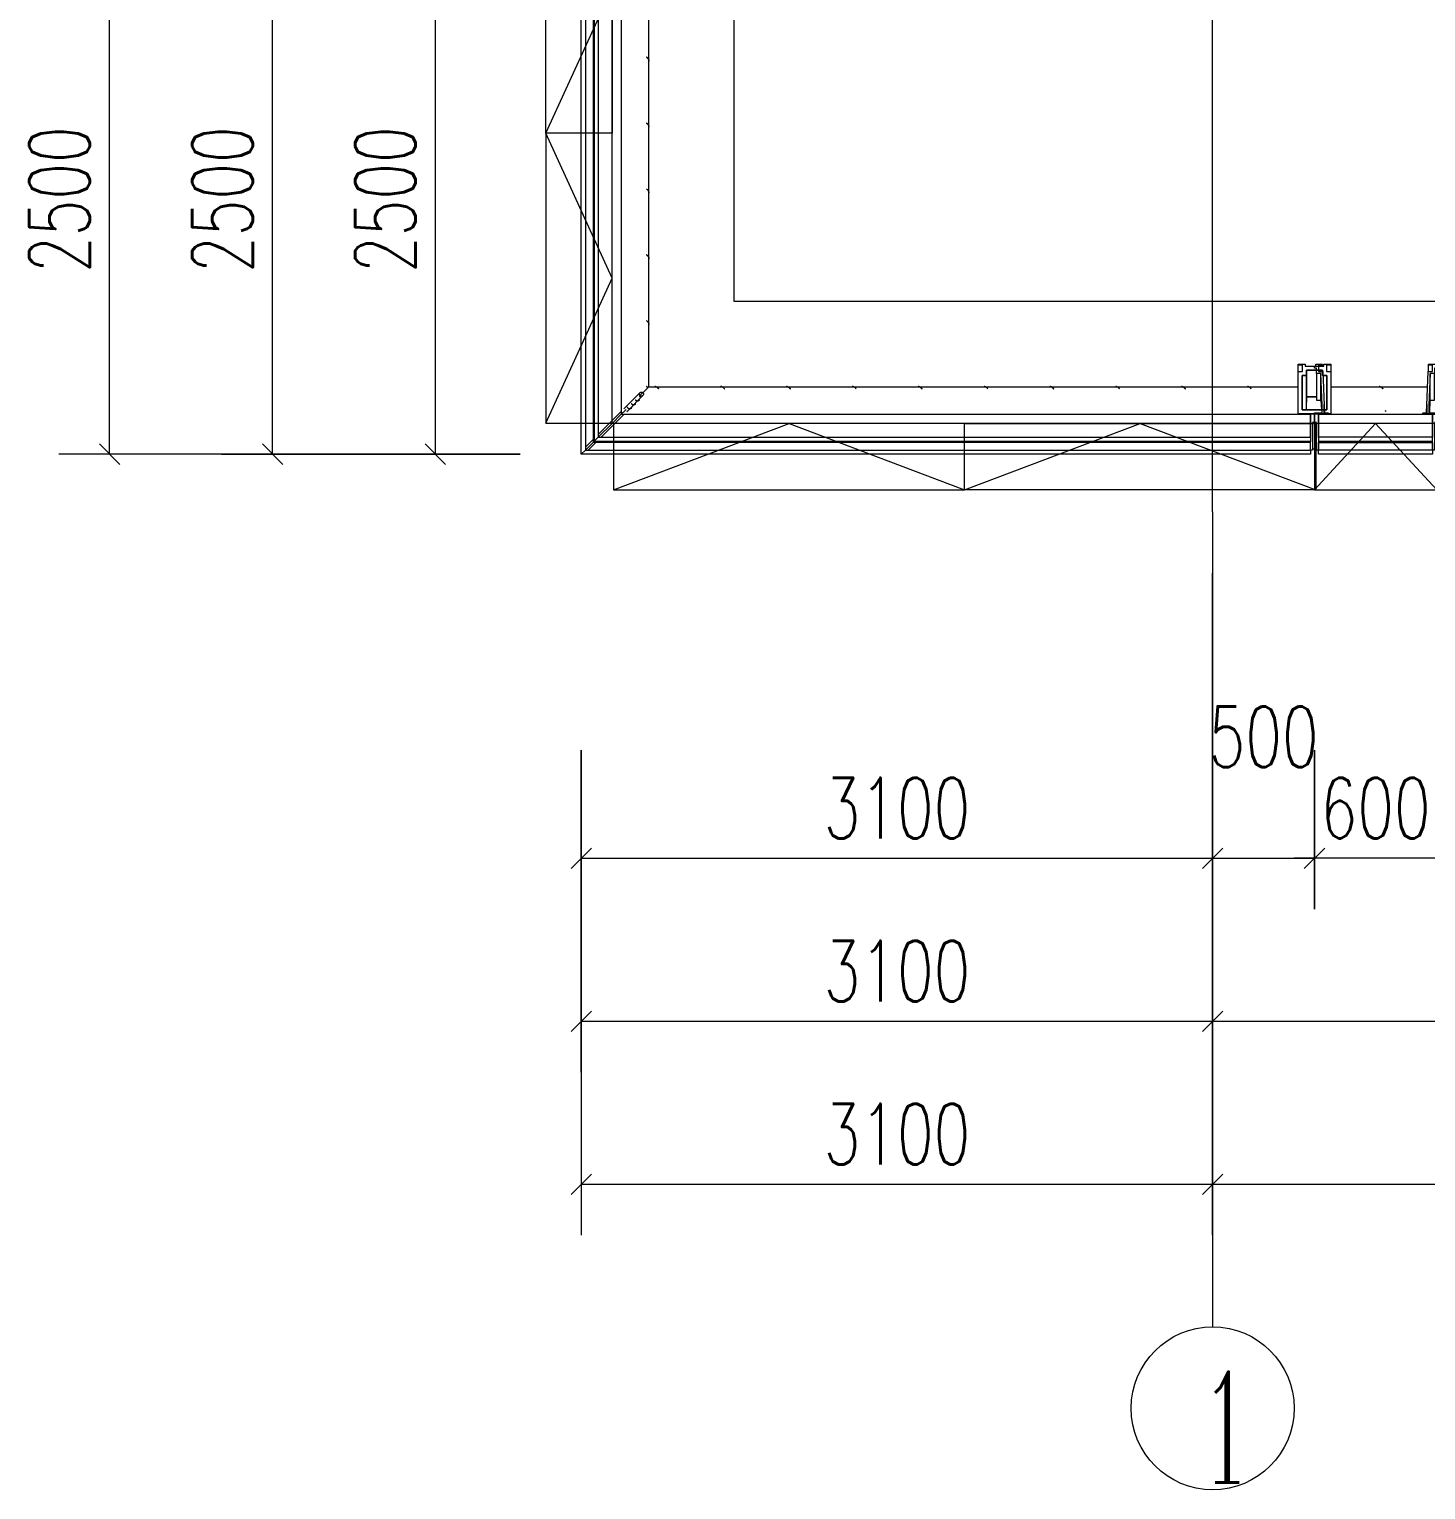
# Model space of a CAD drawing. Header units: millimetres. Extents: x 8533 to 398112, y -117646 to 105276.
# Drawn here: x 81312 to 88170, y 27708 to 34878 of the extents above; entities that cross this region are included whole.
import ezdxf

# ---------------------------------------------------------------- set-up
doc = ezdxf.new("R2010")
doc.units = ezdxf.units.MM
doc.linetypes.add('IMPORT-A-D0TE-BF$0$DOTE', pattern=[0])
for name, color, linetype, lineweight in [('A-D0TE-BF$0$A-Axis', 3, 'Continuous', 13), ('A-D0TE-BF$0$A-Axis-GRID', 1, 'IMPORT-A-D0TE-BF$0$DOTE', 13), ('A-D0TE-BF$0$A-Axis-TEXT', 7, 'Continuous', 13), ('A-DIM-TF$0$A-Dims', 140, 'Continuous', 13), ('A-EDGE-6_27F$0$A-floor-EDGE', 6, 'Continuous', 13), ('A-PMDT-10F$0$A-GLAZ-CURT-CUT', 52, 'Continuous', 13), ('A-PMDT-10F$0$A-GLAZ-CURT-PRO', 13, 'Continuous', 13), ('A-PMDT-10F$0$Q-CASE-GM', 13, 'Continuous', 13), ('塔楼建筑图10F_dwg', 8, 'Continuous', 13)]:
    doc.layers.add(name, color=color, linetype=linetype, lineweight=lineweight)
doc.styles.add('Complex_17', font='complex_.ttf', dxfattribs={"width": 0.555556, "height": 544.77148})
doc.styles.add('Simplex', font='simplex_.ttf', dxfattribs={"width": 0.705882, "height": 297.5})

# ---------------------------------------------------------------- blocks, each defined once
blk = doc.blocks.new('塔楼建筑图10F_dwg__AXISO-1959633-10F_ARC_46_000_')
at = {"layer": 'A-D0TE-BF$0$A-Axis'}
blk.add_circle((0, 0), 0.5, dxfattribs=at)
blk = doc.blocks.new('塔楼建筑图10F_dwg_A-D0TE-BF$0$_ArchTick-1959634-10F_ARC_46_000_')
at = {"layer": 'A-D0TE-BF$0$A-Axis'}
blk.add_line((-0.5, -0.5), (0.5, 0.5), dxfattribs=at)
blk = doc.blocks.new('塔楼建筑图10F_dwg_A-D0TE-BF-1959636-10F_ARC_46_000_')
at = {"layer": 'A-D0TE-BF$0$A-Axis'}
for p, q in [((0, -31033.5), (0, -35033.5)), ((0, -34333.5), (37000, -34333.5))]:
    blk.add_line(p, q, dxfattribs=at)
at = {"layer": 'A-D0TE-BF$0$A-Axis', "flags": 128}
for points in [[(0, -33783.5), (0, -31333.5), (0, -34583.5)], [(0, -33533.5), (8750, -33533.5), (10500, -33533.5), (16450, -33533.5), (20550, -33533.5), (26600, -33533.5), (28250, -33533.5), (37000, -33533.5)]]:
    blk.add_lwpolyline(points, dxfattribs=at)
at = {"layer": 'A-D0TE-BF$0$A-Axis-GRID', "linetype": 'Continuous'}
blk.add_line((0, -31033.5), (0, -20180), dxfattribs=at)
at = {"xscale": 100, "yscale": 100, "zscale": 100, "rotation": 180}
for p in [(0, -33533.5), (0, -34333.5)]:
    blk.add_blockref('塔楼建筑图10F_dwg_A-D0TE-BF$0$_ArchTick-1959634-10F_ARC_46_000_', p, dxfattribs=at)
at = {"xscale": 800, "yscale": 800, "zscale": 800}
blk.add_blockref('塔楼建筑图10F_dwg__AXISO-1959633-10F_ARC_46_000_', (0, -35433.5), dxfattribs=at)
at = {"layer": 'A-D0TE-BF$0$A-Axis-TEXT', "insert": (-64.9, -35253.4), "char_height": 544.771, "width": 257.021, "attachment_point": 1, "line_spacing_factor": 1.141342, "style": 'Complex_17'}
blk.add_mtext('\\fComplex|b0|i0|c134|p2|;\\W.55556;1', dxfattribs=at)
blk = doc.blocks.new('塔楼建筑图10F_dwg_A-EDGE-6_27F-1959637-10F_ARC_46_000_')
at = {"layer": 'A-EDGE-6_27F$0$A-floor-EDGE', "flags": 128}
blk.add_lwpolyline([(26900, -30000), (10100, -30000), (10100, -29230), (9400, -29230), (8100, -29230), (7400, -29230), (7400, -30000), (-2350, -30000), (-2350, -20850), (-1580, -20850), (-1580, -20150), (-1580, -18850), (-1580, -18150), (-2350, -18150), (-2350, -1350)], dxfattribs=at)
blk = doc.blocks.new('塔楼建筑图10F_dwg_A-DIM-TF$0$_ArchTick-1959677-10F_ARC_46_000_')
at = {"layer": 'A-DIM-TF$0$A-Dims'}
blk.add_line((-0.5, -0.5), (0.5, 0.5), dxfattribs=at)
blk = doc.blocks.new('塔楼建筑图10F_dwg_A-DIM-TF-1959678-10F_ARC_46_000_')
at = {"layer": 'A-DIM-TF$0$A-Dims'}
for p, q in [((-5416.1, -30750), (-5416.1, -28250)), ((-4616.1, -30750), (-4616.1, -28250)), ((-3400, -30750), (-5666.1, -30750)), ((-3100, -32203.8), (-3100, -34583.5)), ((-3100, -33533.5), (0, -33533.5)), ((-3100, -34333.5), (0, -34333.5))]:
    blk.add_line(p, q, dxfattribs=at)
at = {"layer": 'A-DIM-TF$0$A-Dims', "flags": 128}
for points in [[(-3816.1, -30750), (-3816.1, -28250), (-3816.1, -27749.6)], [(-4866.1, -30750), (-3400, -30750), (-4066.1, -30750)], [(-3100, -33783.5), (-3100, -32203.8), (-3100, -32983.5)], [(0, -34583.5), (0, -32203.8), (0, -33783.5)], [(-3100, -32733.5), (0, -32733.5), (500, -32733.5)], [(1100, -32733.5), (500, -32733.5), (400, -32733.5)]]:
    blk.add_lwpolyline(points, dxfattribs=at)
for points in [[(0, -32983.5), (0, -32203.8)], [(500, -32983.5), (500, -32203.8)]]:
    blk.add_lwpolyline(points, close=True, dxfattribs=at)
at = {"xscale": 100, "yscale": 100, "zscale": 100}
for p, rotation in [((-5416.1, -30750), 270), ((-4616.1, -30750), 270), ((-3816.1, -30750), 270), ((-3100, -32733.5), 180), ((0, -32733.5), 180), ((-3100, -33533.5), 180), ((-3100, -34333.5), 180)]:
    blk.add_blockref('塔楼建筑图10F_dwg_A-DIM-TF$0$_ArchTick-1959677-10F_ARC_46_000_', p, dxfattribs=dict(at, rotation=rotation))
for p in [(0, -32733.5), (500, -32733.5), (500, -32733.5), (0, -33533.5), (0, -34333.5)]:
    blk.add_blockref('塔楼建筑图10F_dwg_A-DIM-TF$0$_ArchTick-1959677-10F_ARC_46_000_', p, dxfattribs=at)
at = {"layer": 'A-DIM-TF$0$A-Dims', "color": 7, "char_height": 297.5, "width": 917.896, "attachment_point": 2, "rotation": 90, "line_spacing_factor": 1.125731, "style": 'Simplex'}
for insert in [(-5811, -29500), (-5011, -29500), (-4211, -29500)]:
    blk.add_mtext('2500', dxfattribs=dict(at, insert=insert))
at = {"layer": 'A-DIM-TF$0$A-Dims', "color": 7, "char_height": 297.5, "attachment_point": 2, "line_spacing_factor": 1.125731, "style": 'Simplex'}
for s, insert, width in [('500', (250, -31988.6), 688.422), ('3100', (-1550, -32338.6), 871.284), ('600', (800, -32338.6), 688.422), ('3100', (-1550, -33138.6), 871.284), ('3100', (-1550, -33938.6), 871.284)]:
    blk.add_mtext(s, dxfattribs=dict(at, insert=insert, width=width))
blk = doc.blocks.new('塔楼建筑图10F_dwg_A-PMDT-10F$0$FP_100-Floor Plan_F10 CAD Export-1959737-10F_ARC_46_000_')
at = {"layer": 'A-PMDT-10F$0$Q-CASE-GM'}
blk.add_line((1415, 320.1), (-1174.9, 320.1), dxfattribs=at)
at = {"layer": 'A-PMDT-10F$0$Q-CASE-GM', "flags": 128}
for points in [[(-1179.8, 317.6), (-1179.4, 317.3), (-1179, 316.9), (-1178.7, 316.6), (-1178.3, 316.2), (-1177.9, 315.8), (-1177.5, 315.5), (-1177.2, 315.1), (-1176.8, 314.7), (-1176.4, 314.3), (-1176.1, 313.9), (-1175.7, 313.5), (-1175.3, 313.1), (-1175, 312.7), (-1174.6, 312.3), (-1174.2, 311.9), (-1173.9, 311.4), (-1173.5, 311), (-1173.1, 310.6)], [(-868.7, 323.6), (-868.3, 323.6), (-867.9, 323.5), (-867.6, 323.5), (-867.2, 323.5), (-866.8, 323.4), (-866.4, 323.3), (-866.1, 323.3), (-865.7, 323.2), (-865.3, 323.1), (-865, 323), (-864.6, 322.8), (-864.2, 322.7), (-863.9, 322.6), (-863.5, 322.4), (-863.1, 322.2), (-862.8, 322.1), (-862.4, 321.9), (-862, 321.7), (-861.6, 321.5), (-861.3, 321.3), (-860.9, 321), (-860.5, 320.8), (-860.2, 320.6), (-859.8, 320.3), (-859.4, 320), (-859.1, 319.8), (-858.7, 319.5), (-858.3, 319.2), (-858, 318.9), (-857.6, 318.6), (-857.2, 318.3), (-856.8, 317.9), (-856.5, 317.6), (-856.1, 317.3), (-855.7, 316.9), (-855.4, 316.6), (-855, 316.2), (-854.6, 315.8), (-854.3, 315.5), (-853.9, 315.1), (-853.5, 314.7), (-853.2, 314.3), (-852.8, 313.9), (-852.4, 313.5), (-852, 313.1), (-851.7, 312.7), (-851.3, 312.3), (-850.9, 311.9), (-850.6, 311.4), (-850.2, 311), (-849.8, 310.6)], [(-545.4, 323.6), (-545, 323.6), (-544.6, 323.5), (-544.3, 323.5), (-543.9, 323.5), (-543.5, 323.4), (-543.2, 323.3), (-542.8, 323.3), (-542.4, 323.2), (-542, 323.1), (-541.7, 323), (-541.3, 322.8), (-540.9, 322.7), (-540.6, 322.6), (-540.2, 322.4), (-539.8, 322.2), (-539.5, 322.1), (-539.1, 321.9), (-538.7, 321.7), (-538.4, 321.5), (-538, 321.3), (-537.6, 321), (-537.2, 320.8), (-536.9, 320.6), (-536.5, 320.3), (-536.1, 320), (-535.8, 319.8), (-535.4, 319.5), (-535, 319.2), (-534.7, 318.9), (-534.3, 318.6), (-533.9, 318.3), (-533.6, 317.9), (-533.2, 317.6), (-532.8, 317.3), (-532.4, 316.9), (-532.1, 316.6), (-531.7, 316.2), (-531.3, 315.8), (-531, 315.5), (-530.6, 315.1), (-530.2, 314.7), (-529.9, 314.3), (-529.5, 313.9), (-529.1, 313.5), (-528.8, 313.1), (-528.4, 312.7), (-528, 312.3), (-527.6, 311.9), (-527.3, 311.4), (-526.9, 311), (-526.5, 310.6)], [(-222.1, 323.6), (-221.7, 323.6), (-221.3, 323.5), (-221, 323.5), (-220.6, 323.5), (-220.2, 323.4), (-219.9, 323.3), (-219.5, 323.3), (-219.1, 323.2), (-218.8, 323.1), (-218.4, 323), (-218, 322.8), (-217.7, 322.7), (-217.3, 322.6), (-216.9, 322.4), (-216.5, 322.2), (-216.2, 322.1), (-215.8, 321.9), (-215.4, 321.7), (-215.1, 321.5), (-214.7, 321.3), (-214.3, 321), (-214, 320.8), (-213.6, 320.6), (-213.2, 320.3), (-212.9, 320), (-212.5, 319.8), (-212.1, 319.5), (-211.7, 319.2), (-211.4, 318.9), (-211, 318.6), (-210.6, 318.3), (-210.3, 317.9), (-209.9, 317.6), (-209.5, 317.3), (-209.2, 316.9), (-208.8, 316.6), (-208.4, 316.2), (-208.1, 315.8), (-207.7, 315.5), (-207.3, 315.1), (-206.9, 314.7), (-206.6, 314.3), (-206.2, 313.9), (-205.8, 313.5), (-205.5, 313.1), (-205.1, 312.7), (-204.7, 312.3), (-204.4, 311.9), (-204, 311.4), (-203.6, 311), (-203.3, 310.6)], [(101.2, 323.6), (101.6, 323.6), (101.9, 323.5), (102.3, 323.5), (102.7, 323.5), (103.1, 323.4), (103.4, 323.3), (103.8, 323.3), (104.2, 323.2), (104.5, 323.1), (104.9, 323), (105.3, 322.8), (105.6, 322.7), (106, 322.6), (106.4, 322.4), (106.7, 322.2), (107.1, 322.1), (107.5, 321.9), (107.9, 321.7), (108.2, 321.5), (108.6, 321.3), (109, 321), (109.3, 320.8), (109.7, 320.6), (110.1, 320.3), (110.4, 320), (110.8, 319.8), (111.2, 319.5), (111.5, 319.2), (111.9, 318.9), (112.3, 318.6), (112.7, 318.3), (113, 317.9), (113.4, 317.6), (113.8, 317.3), (114.1, 316.9), (114.5, 316.6), (114.9, 316.2), (115.2, 315.8), (115.6, 315.5), (116, 315.1), (116.3, 314.7), (116.7, 314.3), (117.1, 313.9), (117.5, 313.5), (117.8, 313.1), (118.2, 312.7), (118.6, 312.3), (118.9, 311.9), (119.3, 311.4), (119.7, 311), (120, 310.6)], [(424.5, 323.6), (424.9, 323.6), (425.2, 323.5), (425.6, 323.5), (426, 323.5), (426.3, 323.4), (426.7, 323.3), (427.1, 323.3), (427.4, 323.2), (427.8, 323.1), (428.2, 323), (428.6, 322.8), (428.9, 322.7), (429.3, 322.6), (429.7, 322.4), (430, 322.2), (430.4, 322.1), (430.8, 321.9), (431.1, 321.7), (431.5, 321.5), (431.9, 321.3), (432.2, 321), (432.6, 320.8), (433, 320.6), (433.4, 320.3), (433.7, 320), (434.1, 319.8), (434.5, 319.5), (434.8, 319.2), (435.2, 318.9), (435.6, 318.6), (435.9, 318.3), (436.3, 317.9), (436.7, 317.6), (437, 317.3), (437.4, 316.9), (437.8, 316.6), (438.2, 316.2), (438.5, 315.8), (438.9, 315.5), (439.3, 315.1), (439.6, 314.7), (440, 314.3), (440.4, 313.9), (440.7, 313.5), (441.1, 313.1), (441.5, 312.7), (441.8, 312.3), (442.2, 311.9), (442.6, 311.4), (443, 311), (443.3, 310.6)], [(747.8, 323.6), (748.2, 323.6), (748.5, 323.5), (748.9, 323.5), (749.3, 323.5), (749.6, 323.4), (750, 323.3), (750.4, 323.3), (750.7, 323.2), (751.1, 323.1), (751.5, 323), (751.8, 322.8), (752.2, 322.7), (752.6, 322.6), (753, 322.4), (753.3, 322.2), (753.7, 322.1), (754.1, 321.9), (754.4, 321.7), (754.8, 321.5), (755.2, 321.3), (755.5, 321), (755.9, 320.8), (756.3, 320.6), (756.6, 320.3), (757, 320), (757.4, 319.8), (757.8, 319.5), (758.1, 319.2), (758.5, 318.9), (758.9, 318.6), (759.2, 318.3), (759.6, 317.9), (760, 317.6), (760.3, 317.3), (760.7, 316.9), (761.1, 316.6), (761.4, 316.2), (761.8, 315.8), (762.2, 315.5), (762.6, 315.1), (762.9, 314.7), (763.3, 314.3), (763.7, 313.9), (764, 313.5), (764.4, 313.1), (764.8, 312.7), (765.1, 312.3), (765.5, 311.9), (765.9, 311.4), (766.2, 311), (766.6, 310.6)], [(1071.1, 323.6), (1071.4, 323.6), (1071.8, 323.5), (1072.2, 323.5), (1072.6, 323.5), (1072.9, 323.4), (1073.3, 323.3), (1073.7, 323.3), (1074, 323.2), (1074.4, 323.1), (1074.8, 323), (1075.1, 322.8), (1075.5, 322.7), (1075.9, 322.6), (1076.2, 322.4), (1076.6, 322.2), (1077, 322.1), (1077.4, 321.9), (1077.7, 321.7), (1078.1, 321.5), (1078.5, 321.3), (1078.8, 321), (1079.2, 320.8), (1079.6, 320.6), (1079.9, 320.3), (1080.3, 320), (1080.7, 319.8), (1081, 319.5), (1081.4, 319.2), (1081.8, 318.9), (1082.2, 318.6), (1082.5, 318.3), (1082.9, 317.9), (1083.3, 317.6), (1083.6, 317.3), (1084, 316.9), (1084.4, 316.6), (1084.7, 316.2), (1085.1, 315.8), (1085.5, 315.5), (1085.8, 315.1), (1086.2, 314.7), (1086.6, 314.3), (1087, 313.9), (1087.3, 313.5), (1087.7, 313.1), (1088.1, 312.7), (1088.4, 312.3), (1088.8, 311.9), (1089.2, 311.4), (1089.5, 311), (1089.9, 310.6)], [(1394.4, 323.6), (1394.7, 323.6), (1395.1, 323.5), (1395.5, 323.5), (1395.8, 323.5), (1396.2, 323.4), (1396.6, 323.3), (1396.9, 323.3), (1397.3, 323.2), (1397.7, 323.1), (1398.1, 323), (1398.4, 322.8), (1398.8, 322.7), (1399.2, 322.6), (1399.5, 322.4), (1399.9, 322.2), (1400.3, 322.1), (1400.6, 321.9), (1401, 321.7), (1401.4, 321.5), (1401.7, 321.3), (1402.1, 321), (1402.5, 320.8), (1402.9, 320.6), (1403.2, 320.3), (1403.6, 320), (1404, 319.8), (1404.3, 319.5), (1404.7, 319.2), (1405.1, 318.9), (1405.4, 318.6), (1405.8, 318.3), (1406.2, 317.9), (1406.5, 317.6), (1406.9, 317.3), (1407.3, 316.9), (1407.7, 316.6), (1408, 316.2), (1408.4, 315.8), (1408.8, 315.5), (1409.1, 315.1), (1409.5, 314.7), (1409.9, 314.3), (1410.2, 313.9), (1410.6, 313.5), (1411, 313.1), (1411.3, 312.7), (1411.7, 312.3), (1412.1, 311.9), (1412.5, 311.4), (1412.8, 311), (1413.2, 310.6)]]:
    blk.add_lwpolyline(points, dxfattribs=at)
blk = doc.blocks.new('塔楼建筑图10F_dwg_A-PMDT-10F$0$CWP_玻璃幕墙角部 - Tower Corner H_3000_转角立柱-15853855-Floor Plan_F10 CAD Export-1959797-10F_ARC_46_000_')
at = {"layer": 'A-PMDT-10F$0$A-GLAZ-CURT-CUT', "flags": 128}
for points in [[(1541, 422.5), (1449, 422.5), (1449, 432.5), (1415, 432.5), (1415, 187.8), (1575, 187.8), (1575, 432.5), (1541, 432.5)], [(1415, 187.8), (1575, 187.8), (1575, 396), (1553.5, 396), (1553.5, 426.2), (1575, 426.2), (1575, 432.5), (1541, 432.5), (1541, 422.5), (1449, 422.5), (1449, 432.5), (1415, 432.5), (1415, 426.2), (1436.5, 426.2), (1436.5, 396), (1415, 396)], [(1555, 376), (1555, 207.8), (1435, 207.8), (1435, 376), (1456.5, 376), (1456.5, 402.5), (1533.5, 402.5), (1533.5, 376), (1555, 376), (1555, 207.8), (1435, 207.8), (1435, 376), (1456.5, 376), (1456.5, 402.5), (1533.5, 402.5), (1533.5, 376)], [(1475, 140.7), (1475, 185.8), (-1309.2, 185.8), (-1354.3, 140.7)], [(-1309.2, 185.8), (-1354.3, 140.7), (-1340.2, 140.7), (-1295.1, 185.8)], [(1485, 145.7), (1495, 145.7), (1495, 185.8), (1575, 185.8), (1575, 187.8), (1415, 187.8), (1415, 185.8), (1475, 185.8), (1475, 140.7), (1485, 140.7)]]:
    blk.add_lwpolyline(points, close=True, dxfattribs=at)
at = {"layer": 'A-PMDT-10F$0$A-GLAZ-CURT-PRO'}
for p, q in [((-1421.8, 73.2), (-1354.3, 140.7)), ((-1340.2, 140.7), (-1407.7, 73.1)), ((1475, 71.4), (1475, 140.7))]:
    blk.add_line(p, q, dxfattribs=at)
at = {"layer": 'A-PMDT-10F$0$A-GLAZ-CURT-PRO', "flags": 128}
for points in [[(1456.5, 376), (1456.5, 245.3)], [(1456.5, 271.8), (1505, 271.8)]]:
    blk.add_lwpolyline(points, close=True, dxfattribs=at)
for points in [[(1495, 145.7), (1495, 15), (1485, 15)], [(1485, 140.7), (1485, 10), (1475, 10), (1475, 47.9)], [(-1433, 47.9), (-1470.9, 10), (-1485, 10), (-1447.1, 47.9)]]:
    blk.add_lwpolyline(points, dxfattribs=at)
at = {"layer": 'A-PMDT-10F$0$Q-CASE-GM'}
for p, q in [((1455, 305.9), (1455, 207.8)), ((-1354.3, 140.7), (-1423.6, 71.4)), ((1475, 140.7), (1475, 71.4)), ((-1447.1, 47.9), (-1485, 10))]:
    blk.add_line(p, q, dxfattribs=at)
at = {"layer": 'A-PMDT-10F$0$Q-CASE-GM', "flags": 128}
for points in [[(-1174.9, 320.1), (-1175.1, 319.9), (-1176, 319), (-1177.6, 317.4), (-1179.8, 315.2), (-1182.4, 312.6), (-1185.5, 309.5), (-1216.9, 278.1)], [(-1285.3, 209.7), (-1291.6, 203.4), (-1307.2, 187.8)], [(1475, 53.2), (-1441.8, 53.2), (-1444.2, 50.8), (1475, 50.8), (1475, 53.2), (1475, 73.2), (-1421.8, 73.2), (-1441.8, 53.2)], [(1475, 47.9), (-1447.1, 47.9), (-1444.8, 50.2), (1475, 50.2), (1475, 47.9), (1475, 10), (-1485, 10), (-1505, -10), (1475, -10), (1475, 10)]]:
    blk.add_lwpolyline(points, dxfattribs=at)
blk.add_blockref('塔楼建筑图10F_dwg_A-PMDT-10F$0$FP_100-Floor Plan_F10 CAD Export-1959737-10F_ARC_46_000_', (0, 0))
blk = doc.blocks.new('塔楼建筑图10F_dwg_A-PMDT-10F$0$FP_171-Floor Plan_F10 CAD Export-1959774-10F_ARC_46_000_')
at = {"layer": 'A-PMDT-10F$0$Q-CASE-GM'}
blk.add_line((-1474.9, -320.1), (1715, -320.1), dxfattribs=at)
at = {"layer": 'A-PMDT-10F$0$Q-CASE-GM', "flags": 128}
for points in [[(-1444.2, -323.6), (-1443.8, -323.6), (-1443.4, -323.5), (-1443, -323.5), (-1442.7, -323.5), (-1442.3, -323.4), (-1441.9, -323.3), (-1441.6, -323.3), (-1441.2, -323.2), (-1440.8, -323.1), (-1440.5, -323), (-1440.1, -322.8), (-1439.7, -322.7), (-1439.4, -322.6), (-1439, -322.4), (-1438.6, -322.2), (-1438.2, -322.1), (-1437.9, -321.9), (-1437.5, -321.7), (-1437.1, -321.5), (-1436.8, -321.3), (-1436.4, -321), (-1436, -320.8), (-1435.7, -320.6), (-1435.3, -320.3), (-1434.9, -320), (-1434.6, -319.8), (-1434.2, -319.5), (-1433.8, -319.2), (-1433.4, -318.9), (-1433.1, -318.6), (-1432.7, -318.3), (-1432.3, -317.9), (-1432, -317.6), (-1431.6, -317.3), (-1431.2, -316.9), (-1430.9, -316.6), (-1430.5, -316.2), (-1430.1, -315.8), (-1429.8, -315.5), (-1429.4, -315.1), (-1429, -314.7), (-1428.6, -314.3), (-1428.3, -313.9), (-1427.9, -313.5), (-1427.5, -313.1), (-1427.2, -312.7), (-1426.8, -312.3), (-1426.4, -311.9), (-1426.1, -311.4), (-1425.7, -311), (-1425.3, -310.6)], [(-1120.9, -323.6), (-1120.5, -323.6), (-1120.1, -323.5), (-1119.8, -323.5), (-1119.4, -323.5), (-1119, -323.4), (-1118.6, -323.3), (-1118.3, -323.3), (-1117.9, -323.2), (-1117.5, -323.1), (-1117.2, -323), (-1116.8, -322.8), (-1116.4, -322.7), (-1116.1, -322.6), (-1115.7, -322.4), (-1115.3, -322.2), (-1115, -322.1), (-1114.6, -321.9), (-1114.2, -321.7), (-1113.8, -321.5), (-1113.5, -321.3), (-1113.1, -321), (-1112.7, -320.8), (-1112.4, -320.6), (-1112, -320.3), (-1111.6, -320), (-1111.3, -319.8), (-1110.9, -319.5), (-1110.5, -319.2), (-1110.2, -318.9), (-1109.8, -318.6), (-1109.4, -318.3), (-1109, -317.9), (-1108.7, -317.6), (-1108.3, -317.3), (-1107.9, -316.9), (-1107.6, -316.6), (-1107.2, -316.2), (-1106.8, -315.8), (-1106.5, -315.5), (-1106.1, -315.1), (-1105.7, -314.7), (-1105.4, -314.3), (-1105, -313.9), (-1104.6, -313.5), (-1104.2, -313.1), (-1103.9, -312.7), (-1103.5, -312.3), (-1103.1, -311.9), (-1102.8, -311.4), (-1102.4, -311), (-1102, -310.6)], [(-797.6, -323.6), (-797.2, -323.6), (-796.8, -323.5), (-796.5, -323.5), (-796.1, -323.5), (-795.7, -323.4), (-795.4, -323.3), (-795, -323.3), (-794.6, -323.2), (-794.3, -323.1), (-793.9, -323), (-793.5, -322.8), (-793.1, -322.7), (-792.8, -322.6), (-792.4, -322.4), (-792, -322.2), (-791.7, -322.1), (-791.3, -321.9), (-790.9, -321.7), (-790.6, -321.5), (-790.2, -321.3), (-789.8, -321), (-789.5, -320.8), (-789.1, -320.6), (-788.7, -320.3), (-788.3, -320), (-788, -319.8), (-787.6, -319.5), (-787.2, -319.2), (-786.9, -318.9), (-786.5, -318.6), (-786.1, -318.3), (-785.8, -317.9), (-785.4, -317.6), (-785, -317.3), (-784.7, -316.9), (-784.3, -316.6), (-783.9, -316.2), (-783.5, -315.8), (-783.2, -315.5), (-782.8, -315.1), (-782.4, -314.7), (-782.1, -314.3), (-781.7, -313.9), (-781.3, -313.5), (-781, -313.1), (-780.6, -312.7), (-780.2, -312.3), (-779.9, -311.9), (-779.5, -311.4), (-779.1, -311), (-778.7, -310.6)], [(-474.3, -323.6), (-473.9, -323.6), (-473.5, -323.5), (-473.2, -323.5), (-472.8, -323.5), (-472.4, -323.4), (-472.1, -323.3), (-471.7, -323.3), (-471.3, -323.2), (-471, -323.1), (-470.6, -323), (-470.2, -322.8), (-469.9, -322.7), (-469.5, -322.6), (-469.1, -322.4), (-468.7, -322.2), (-468.4, -322.1), (-468, -321.9), (-467.6, -321.7), (-467.3, -321.5), (-466.9, -321.3), (-466.5, -321), (-466.2, -320.8), (-465.8, -320.6), (-465.4, -320.3), (-465.1, -320), (-464.7, -319.8), (-464.3, -319.5), (-463.9, -319.2), (-463.6, -318.9), (-463.2, -318.6), (-462.8, -318.3), (-462.5, -317.9), (-462.1, -317.6), (-461.7, -317.3), (-461.4, -316.9), (-461, -316.6), (-460.6, -316.2), (-460.3, -315.8), (-459.9, -315.5), (-459.5, -315.1), (-459.1, -314.7), (-458.8, -314.3), (-458.4, -313.9), (-458, -313.5), (-457.7, -313.1), (-457.3, -312.7), (-456.9, -312.3), (-456.6, -311.9), (-456.2, -311.4), (-455.8, -311), (-455.5, -310.6)], [(-151, -323.6), (-150.6, -323.6), (-150.3, -323.5), (-149.9, -323.5), (-149.5, -323.5), (-149.2, -323.4), (-148.8, -323.3), (-148.4, -323.3), (-148, -323.2), (-147.7, -323.1), (-147.3, -323), (-146.9, -322.8), (-146.6, -322.7), (-146.2, -322.6), (-145.8, -322.4), (-145.5, -322.2), (-145.1, -322.1), (-144.7, -321.9), (-144.4, -321.7), (-144, -321.5), (-143.6, -321.3), (-143.2, -321), (-142.9, -320.8), (-142.5, -320.6), (-142.1, -320.3), (-141.8, -320), (-141.4, -319.8), (-141, -319.5), (-140.7, -319.2), (-140.3, -318.9), (-139.9, -318.6), (-139.6, -318.3), (-139.2, -317.9), (-138.8, -317.6), (-138.4, -317.3), (-138.1, -316.9), (-137.7, -316.6), (-137.3, -316.2), (-137, -315.8), (-136.6, -315.5), (-136.2, -315.1), (-135.9, -314.7), (-135.5, -314.3), (-135.1, -313.9), (-134.8, -313.5), (-134.4, -313.1), (-134, -312.7), (-133.6, -312.3), (-133.3, -311.9), (-132.9, -311.4), (-132.5, -311), (-132.2, -310.6)], [(172.3, -323.6), (172.7, -323.6), (173, -323.5), (173.4, -323.5), (173.8, -323.5), (174.1, -323.4), (174.5, -323.3), (174.9, -323.3), (175.2, -323.2), (175.6, -323.1), (176, -323), (176.4, -322.8), (176.7, -322.7), (177.1, -322.6), (177.5, -322.4), (177.8, -322.2), (178.2, -322.1), (178.6, -321.9), (178.9, -321.7), (179.3, -321.5), (179.7, -321.3), (180, -321), (180.4, -320.8), (180.8, -320.6), (181.2, -320.3), (181.5, -320), (181.9, -319.8), (182.3, -319.5), (182.6, -319.2), (183, -318.9), (183.4, -318.6), (183.7, -318.3), (184.1, -317.9), (184.5, -317.6), (184.8, -317.3), (185.2, -316.9), (185.6, -316.6), (186, -316.2), (186.3, -315.8), (186.7, -315.5), (187.1, -315.1), (187.4, -314.7), (187.8, -314.3), (188.2, -313.9), (188.5, -313.5), (188.9, -313.1), (189.3, -312.7), (189.6, -312.3), (190, -311.9), (190.4, -311.4), (190.8, -311), (191.1, -310.6)], [(495.6, -323.6), (495.9, -323.6), (496.3, -323.5), (496.7, -323.5), (497.1, -323.5), (497.4, -323.4), (497.8, -323.3), (498.2, -323.3), (498.5, -323.2), (498.9, -323.1), (499.3, -323), (499.6, -322.8), (500, -322.7), (500.4, -322.6), (500.8, -322.4), (501.1, -322.2), (501.5, -322.1), (501.9, -321.9), (502.2, -321.7), (502.6, -321.5), (503, -321.3), (503.3, -321), (503.7, -320.8), (504.1, -320.6), (504.4, -320.3), (504.8, -320), (505.2, -319.8), (505.6, -319.5), (505.9, -319.2), (506.3, -318.9), (506.7, -318.6), (507, -318.3), (507.4, -317.9), (507.8, -317.6), (508.1, -317.3), (508.5, -316.9), (508.9, -316.6), (509.2, -316.2), (509.6, -315.8), (510, -315.5), (510.4, -315.1), (510.7, -314.7), (511.1, -314.3), (511.5, -313.9), (511.8, -313.5), (512.2, -313.1), (512.6, -312.7), (512.9, -312.3), (513.3, -311.9), (513.7, -311.4), (514, -311), (514.4, -310.6)], [(818.9, -323.6), (819.2, -323.6), (819.6, -323.5), (820, -323.5), (820.3, -323.5), (820.7, -323.4), (821.1, -323.3), (821.5, -323.3), (821.8, -323.2), (822.2, -323.1), (822.6, -323), (822.9, -322.8), (823.3, -322.7), (823.7, -322.6), (824, -322.4), (824.4, -322.2), (824.8, -322.1), (825.1, -321.9), (825.5, -321.7), (825.9, -321.5), (826.3, -321.3), (826.6, -321), (827, -320.8), (827.4, -320.6), (827.7, -320.3), (828.1, -320), (828.5, -319.8), (828.8, -319.5), (829.2, -319.2), (829.6, -318.9), (829.9, -318.6), (830.3, -318.3), (830.7, -317.9), (831.1, -317.6), (831.4, -317.3), (831.8, -316.9), (832.2, -316.6), (832.5, -316.2), (832.9, -315.8), (833.3, -315.5), (833.6, -315.1), (834, -314.7), (834.4, -314.3), (834.7, -313.9), (835.1, -313.5), (835.5, -313.1), (835.9, -312.7), (836.2, -312.3), (836.6, -311.9), (837, -311.4), (837.3, -311), (837.7, -310.6)], [(1142.2, -323.6), (1142.5, -323.6), (1142.9, -323.5), (1143.3, -323.5), (1143.6, -323.5), (1144, -323.4), (1144.4, -323.3), (1144.7, -323.3), (1145.1, -323.2), (1145.5, -323.1), (1145.9, -323), (1146.2, -322.8), (1146.6, -322.7), (1147, -322.6), (1147.3, -322.4), (1147.7, -322.2), (1148.1, -322.1), (1148.4, -321.9), (1148.8, -321.7), (1149.2, -321.5), (1149.5, -321.3), (1149.9, -321), (1150.3, -320.8), (1150.7, -320.6), (1151, -320.3), (1151.4, -320), (1151.8, -319.8), (1152.1, -319.5), (1152.5, -319.2), (1152.9, -318.9), (1153.2, -318.6), (1153.6, -318.3), (1154, -317.9), (1154.3, -317.6), (1154.7, -317.3), (1155.1, -316.9), (1155.5, -316.6), (1155.8, -316.2), (1156.2, -315.8), (1156.6, -315.5), (1156.9, -315.1), (1157.3, -314.7), (1157.7, -314.3), (1158, -313.9), (1158.4, -313.5), (1158.8, -313.1), (1159.1, -312.7), (1159.5, -312.3), (1159.9, -311.9), (1160.3, -311.4), (1160.6, -311), (1161, -310.6)], [(1465.4, -323.6), (1465.8, -323.6), (1466.2, -323.5), (1466.6, -323.5), (1466.9, -323.5), (1467.3, -323.4), (1467.7, -323.3), (1468, -323.3), (1468.4, -323.2), (1468.8, -323.1), (1469.1, -323), (1469.5, -322.8), (1469.9, -322.7), (1470.2, -322.6), (1470.6, -322.4), (1471, -322.2), (1471.4, -322.1), (1471.7, -321.9), (1472.1, -321.7), (1472.5, -321.5), (1472.8, -321.3), (1473.2, -321), (1473.6, -320.8), (1473.9, -320.6), (1474.3, -320.3), (1474.7, -320), (1475, -319.8), (1475.4, -319.5), (1475.8, -319.2), (1476.2, -318.9), (1476.5, -318.6), (1476.9, -318.3), (1477.3, -317.9), (1477.6, -317.6), (1478, -317.3), (1478.4, -316.9), (1478.7, -316.6), (1479.1, -316.2), (1479.5, -315.8), (1479.8, -315.5), (1480.2, -315.1), (1480.6, -314.7), (1481, -314.3), (1481.3, -313.9), (1481.7, -313.5), (1482.1, -313.1), (1482.4, -312.7), (1482.8, -312.3), (1483.2, -311.9), (1483.5, -311.4), (1483.9, -311), (1484.3, -310.6)]]:
    blk.add_lwpolyline(points, dxfattribs=at)
blk = doc.blocks.new('塔楼建筑图10F_dwg_A-PMDT-10F$0$FP_172-Floor Plan_F10 CAD Export-1959775-10F_ARC_46_000_')
at = {"layer": 'A-PMDT-10F$0$A-GLAZ-CURT-PRO'}
blk.add_line((-1596.5, -212.3), (-1516.8, -292), dxfattribs=at)
blk = doc.blocks.new('塔楼建筑图10F_dwg_A-PMDT-10F$0$FP_173-Floor Plan_F10 CAD Export-1959776-10F_ARC_46_000_')
at = {"layer": 'A-PMDT-10F$0$A-GLAZ-CURT-PRO'}
blk.add_line((-1502.6, -277.9), (-1582.1, -198.4), dxfattribs=at)
at = {"layer": 'A-PMDT-10F$0$A-GLAZ-CURT-PRO', "flags": 128}
for points in [[(-1580.3, -221.8), (-1580.1, -221.5), (-1580, -221.3), (-1579.8, -221), (-1579.7, -220.7), (-1579.5, -220.4), (-1579.3, -220.1), (-1579.1, -219.9), (-1578.9, -219.6), (-1578.7, -219.3), (-1578.5, -219.1), (-1578.3, -218.8), (-1578.1, -218.6), (-1577.9, -218.3), (-1577.6, -218.1), (-1577.4, -217.9), (-1577.2, -217.7), (-1576.9, -217.4), (-1576.6, -217.2), (-1576.4, -217), (-1576.1, -216.8), (-1575.8, -216.6), (-1575.6, -216.4), (-1575.3, -216.2), (-1575, -216.1), (-1574.7, -215.9), (-1574.4, -215.7), (-1574.1, -215.6), (-1573.8, -215.4), (-1573.5, -215.3), (-1573.2, -215.2), (-1572.9, -215), (-1572.6, -214.9), (-1572.2, -214.8), (-1571.9, -214.7), (-1571.6, -214.6), (-1571.3, -214.5), (-1570.9, -214.4), (-1570.6, -214.4), (-1570.3, -214.3), (-1569.9, -214.2), (-1569.6, -214.2), (-1569.2, -214.2), (-1568.9, -214.1), (-1568.5, -214.1), (-1568.2, -214.1), (-1567.9, -214.1), (-1567.5, -214.1), (-1567.2, -214.1), (-1566.8, -214.1), (-1566.5, -214.1), (-1566.1, -214.1), (-1565.8, -214.2), (-1565.4, -214.2), (-1565.1, -214.3), (-1564.8, -214.4), (-1564.4, -214.4), (-1564.1, -214.5), (-1563.7, -214.6), (-1563.4, -214.7), (-1563.1, -214.8), (-1562.7, -214.9), (-1562.4, -215), (-1562.1, -215.2), (-1561.8, -215.3), (-1561.4, -215.4), (-1561.1, -215.6), (-1560.8, -215.8), (-1560.5, -215.9), (-1560.2, -216.1), (-1559.9, -216.3), (-1559.6, -216.5), (-1559.3, -216.6), (-1559, -216.8), (-1558.7, -217.1), (-1558.5, -217.3), (-1558.2, -217.5), (-1557.9, -217.7), (-1557.6, -217.9), (-1557.4, -218.2), (-1557.1, -218.4)], [(-1560.4, -239.4), (-1560.2, -239.1), (-1560, -238.9), (-1559.8, -238.6), (-1559.6, -238.4), (-1559.4, -238.1), (-1559.2, -237.8), (-1559, -237.6), (-1558.8, -237.4), (-1558.5, -237.1), (-1558.3, -236.9), (-1558, -236.7), (-1557.8, -236.5), (-1557.5, -236.2), (-1557.3, -236), (-1557, -235.8), (-1556.7, -235.6), (-1556.5, -235.5), (-1556.2, -235.3), (-1555.9, -235.1), (-1555.6, -234.9), (-1555.3, -234.8), (-1555, -234.6), (-1554.7, -234.5), (-1554.4, -234.3), (-1554.1, -234.2), (-1553.8, -234.1), (-1553.4, -234), (-1553.1, -233.9), (-1552.8, -233.8), (-1552.5, -233.7), (-1552.1, -233.6), (-1551.8, -233.5), (-1551.5, -233.4), (-1551.1, -233.4), (-1550.8, -233.3), (-1550.5, -233.3), (-1550.1, -233.2), (-1549.8, -233.2), (-1549.4, -233.2), (-1549.1, -233.1), (-1548.7, -233.1), (-1548.4, -233.1), (-1548.1, -233.1), (-1547.7, -233.2), (-1547.4, -233.2), (-1547, -233.2), (-1546.7, -233.3), (-1546.3, -233.3), (-1546, -233.4), (-1545.6, -233.4), (-1545.3, -233.5), (-1545, -233.6), (-1544.6, -233.7), (-1544.3, -233.8), (-1544, -233.9), (-1543.6, -234), (-1543.3, -234.1), (-1543, -234.2), (-1542.7, -234.4), (-1542.3, -234.5), (-1542, -234.7), (-1541.7, -234.8), (-1541.4, -235), (-1541.1, -235.2), (-1540.8, -235.3), (-1540.5, -235.5), (-1540.2, -235.7), (-1539.9, -235.9), (-1539.6, -236.1), (-1539.4, -236.3), (-1539.1, -236.6), (-1538.8, -236.8), (-1538.6, -237), (-1538.3, -237.3), (-1538.1, -237.5)], [(-1540.3, -257.1), (-1540.1, -256.8), (-1539.9, -256.6), (-1539.6, -256.4), (-1539.4, -256.1), (-1539.2, -255.9), (-1538.9, -255.7), (-1538.7, -255.5), (-1538.4, -255.2), (-1538.1, -255), (-1537.9, -254.8), (-1537.6, -254.6), (-1537.3, -254.5), (-1537, -254.3), (-1536.7, -254.1), (-1536.4, -253.9), (-1536.1, -253.8), (-1535.8, -253.6), (-1535.5, -253.5), (-1535.2, -253.3), (-1534.9, -253.2), (-1534.6, -253.1), (-1534.2, -253), (-1533.9, -252.9), (-1533.6, -252.8), (-1533.3, -252.7), (-1532.9, -252.6), (-1532.6, -252.5), (-1532.3, -252.5), (-1531.9, -252.4), (-1531.6, -252.3), (-1531.2, -252.3), (-1530.9, -252.3), (-1530.5, -252.2), (-1530.2, -252.2), (-1529.9, -252.2), (-1529.5, -252.2), (-1529.2, -252.2), (-1528.8, -252.2), (-1528.5, -252.2), (-1528.1, -252.3), (-1527.8, -252.3), (-1527.4, -252.4), (-1527.1, -252.4), (-1526.7, -252.5), (-1526.4, -252.5), (-1526, -252.6), (-1525.7, -252.7), (-1525.4, -252.8), (-1525, -252.9), (-1524.7, -253), (-1524.4, -253.1), (-1524, -253.3), (-1523.7, -253.4), (-1523.4, -253.5), (-1523.1, -253.7), (-1522.8, -253.8), (-1522.4, -254), (-1522.1, -254.2), (-1521.8, -254.4), (-1521.5, -254.5), (-1521.2, -254.7), (-1520.9, -254.9), (-1520.7, -255.1), (-1520.4, -255.4), (-1520.1, -255.6), (-1519.8, -255.8), (-1519.6, -256), (-1519.3, -256.3), (-1519.1, -256.5)], [(-1520, -274.9), (-1519.8, -274.7), (-1519.5, -274.5), (-1519.3, -274.3), (-1519, -274.1), (-1518.8, -273.9), (-1518.5, -273.7), (-1518.2, -273.5), (-1517.9, -273.3), (-1517.6, -273.2), (-1517.4, -273), (-1517.1, -272.8), (-1516.8, -272.7), (-1516.5, -272.6), (-1516.2, -272.4), (-1515.9, -272.3), (-1515.5, -272.2), (-1515.2, -272.1), (-1514.9, -272), (-1514.6, -271.9), (-1514.3, -271.8), (-1513.9, -271.7), (-1513.6, -271.6), (-1513.3, -271.5), (-1512.9, -271.5), (-1512.6, -271.4), (-1512.3, -271.4), (-1511.9, -271.3), (-1511.6, -271.3)]]:
    blk.add_lwpolyline(points, dxfattribs=at)
blk = doc.blocks.new('塔楼建筑图10F_dwg_A-PMDT-10F$0$CWP_玻璃幕墙角部 - Tower Corner H_3000_转角立柱-V169-Floor Plan_F10 CAD Export-1959821-10F_ARC_46_000_')
at = {"layer": 'A-PMDT-10F$0$A-GLAZ-CURT-CUT', "flags": 128}
for points in [[(1775, -185.8), (1775, -140.7), (-1654.3, -140.7), (-1609.2, -185.8)], [(-1654.3, -140.7), (-1609.2, -185.8), (-1595.1, -185.8), (-1640.2, -140.7)], [(1795, -145.7), (1785, -145.7), (1785, -140.7), (1775, -140.7), (1775, -185.8), (1715, -185.8), (1715, -187.8), (1875, -187.8), (1875, -185.8), (1795, -185.8)], [(1749, -422.5), (1841, -422.5), (1841, -432.5), (1875, -432.5), (1875, -187.8), (1715, -187.8), (1715, -432.5), (1749, -432.5)], [(1875, -187.8), (1715, -187.8), (1715, -396), (1736.5, -396), (1736.5, -426.2), (1715, -426.2), (1715, -432.5), (1749, -432.5), (1749, -422.5), (1841, -422.5), (1841, -432.5), (1875, -432.5), (1875, -426.2), (1853.5, -426.2), (1853.5, -396), (1875, -396)], [(1855, -207.8), (1735, -207.8), (1735, -376), (1756.5, -376), (1756.5, -402.5), (1833.5, -402.5), (1833.5, -376), (1855, -376), (1855, -207.8), (1855, -376), (1833.5, -376), (1833.5, -402.5), (1756.5, -402.5), (1756.5, -376), (1735, -376), (1735, -207.8)], [(-1519.7, -285), (-1519.4, -287.4), (-1518.6, -289.6), (-1517.2, -291.6), (-1515.4, -293.2), (-1513.2, -294.3), (-1510.9, -294.9), (-1508.5, -294.9), (-1506.1, -294.3), (-1504, -293.2), (-1502.2, -291.6), (-1500.8, -289.6), (-1500, -287.4), (-1499.7, -285), (-1500, -282.6), (-1500.8, -280.3), (-1502.2, -278.3), (-1504, -276.7), (-1506.2, -275.6), (-1508.5, -275), (-1510.9, -275), (-1513.3, -275.6), (-1515.4, -276.7), (-1517.2, -278.3), (-1518.6, -280.3), (-1519.4, -282.6)]]:
    blk.add_lwpolyline(points, close=True, dxfattribs=at)
at = {"layer": 'A-PMDT-10F$0$A-GLAZ-CURT-PRO'}
for p, q in [((1775, -140.7), (1775, -71.4)), ((-1654.3, -140.7), (-1721.8, -73.2)), ((-1707.7, -73.2), (-1640.2, -140.7))]:
    blk.add_line(p, q, dxfattribs=at)
at = {"layer": 'A-PMDT-10F$0$A-GLAZ-CURT-PRO', "flags": 128}
for points in [[(-1747.1, -47.9), (-1785, -10), (-1770.9, -10), (-1733, -47.9)], [(1785, -140.7), (1785, -10), (1775, -10), (1775, -47.9)], [(1795, -145.7), (1795, -15), (1785, -15)]]:
    blk.add_lwpolyline(points, dxfattribs=at)
for points in [[(1756.5, -245.3), (1756.5, -376)], [(1805, -271.8), (1756.5, -271.8)]]:
    blk.add_lwpolyline(points, close=True, dxfattribs=at)
at = {"layer": 'A-PMDT-10F$0$Q-CASE-GM'}
for p, q in [((1775, -47.9), (-1747.1, -47.9)), ((-1723.6, -71.4), (-1654.3, -140.7)), ((1775, -71.4), (1775, -140.7)), ((1755, -207.8), (1755, -305.9))]:
    blk.add_line(p, q, dxfattribs=at)
at = {"layer": 'A-PMDT-10F$0$Q-CASE-GM', "flags": 128}
for points in [[(1775, -10), (1775, 10), (-1805, 10), (-1785, -10)], [(-1741.8, -53.2), (-1721.8, -73.2), (1775, -73.2), (1775, -53.2), (1775, -50.8), (-1744.2, -50.8), (-1741.8, -53.2), (1775, -53.2)], [(-1607.2, -187.8), (-1591.6, -203.4), (-1585.3, -209.7)], [(-1516.9, -278.1), (-1485.5, -309.5), (-1482.4, -312.6), (-1479.8, -315.2), (-1477.6, -317.4), (-1476, -319), (-1475.1, -319.9), (-1474.9, -320.1)]]:
    blk.add_lwpolyline(points, dxfattribs=at)
blk.add_lwpolyline([(-1744.8, -50.2), (-1747.1, -47.9), (-1785, -10), (1775, -10), (1775, -47.9), (1775, -50.2)], close=True, dxfattribs=at)
for name in ['塔楼建筑图10F_dwg_A-PMDT-10F$0$FP_172-Floor Plan_F10 CAD Export-1959775-10F_ARC_46_000_', '塔楼建筑图10F_dwg_A-PMDT-10F$0$FP_173-Floor Plan_F10 CAD Export-1959776-10F_ARC_46_000_', '塔楼建筑图10F_dwg_A-PMDT-10F$0$FP_171-Floor Plan_F10 CAD Export-1959774-10F_ARC_46_000_']:
    blk.add_blockref(name, (0, 0))
blk = doc.blocks.new('塔楼建筑图10F_dwg_A-PMDT-10F$0$FP_178-Floor Plan_F10 CAD Export-1959780-10F_ARC_46_000_')
at = {"layer": 'A-PMDT-10F$0$A-GLAZ-CURT-PRO', "flags": 128}
blk.add_lwpolyline([(45.6, -204.4), (47.9, -202.1), (50.3, -199.8)], dxfattribs=at)
blk = doc.blocks.new('塔楼建筑图10F_dwg_A-PMDT-10F$0$FP_179-Floor Plan_F10 CAD Export-1959781-10F_ARC_46_000_')
at = {"layer": 'A-PMDT-10F$0$A-GLAZ-CURT-PRO'}
blk.add_line((-220, -320.1), (255.4, -320.1), dxfattribs=at)
at = {"layer": 'A-PMDT-10F$0$A-GLAZ-CURT-PRO', "flags": 128}
blk.add_lwpolyline([(17, -323.6), (17.4, -323.6), (17.8, -323.5), (18.1, -323.5), (18.5, -323.5), (18.9, -323.4), (19.2, -323.3), (19.6, -323.3), (20, -323.2), (20.4, -323.1), (20.7, -323), (21.1, -322.8), (21.5, -322.7), (21.8, -322.6), (22.2, -322.4), (22.6, -322.2), (22.9, -322.1), (23.3, -321.9), (23.7, -321.7), (24, -321.5), (24.4, -321.3), (24.8, -321), (25.2, -320.8), (25.5, -320.6), (25.9, -320.3), (26.3, -320), (26.6, -319.8), (27, -319.5), (27.4, -319.2), (27.7, -318.9), (28.1, -318.6), (28.5, -318.3), (28.8, -317.9), (29.2, -317.6), (29.6, -317.3), (30, -316.9), (30.3, -316.6), (30.7, -316.2), (31.1, -315.8), (31.4, -315.5), (31.8, -315.1), (32.2, -314.7), (32.5, -314.3), (32.9, -313.9), (33.3, -313.5), (33.6, -313.1), (34, -312.7), (34.4, -312.3), (34.8, -311.9), (35.1, -311.4), (35.5, -311), (35.9, -310.6)], dxfattribs=at)
blk = doc.blocks.new('塔楼建筑图10F_dwg_A-PMDT-10F$0$CWP_玻璃幕墙 - Tower slope glass H_3000_有窗帘导轨-V177-Floor Plan_F10 CAD Export-1959823-10F_ARC_46_000_')
at = {"layer": 'A-PMDT-10F$0$A-GLAZ-CURT-CUT', "flags": 128}
for points in [[(-280, -185.8), (-280, -140.7), (-290, -140.7), (-290, -145.7), (-300, -145.7), (-300, -185.8)], [(-232.5, -191.8), (-232.5, -187.8), (-251.8, -187.8), (-251.8, -233.8), (-250.1, -192.8), (-233.5, -192.8)], [(233.5, -192.8), (250.1, -192.8), (251.8, -233.8), (251.8, -187.8), (232.5, -187.8), (232.5, -191.8)]]:
    blk.add_lwpolyline(points, dxfattribs=at)
for points in [[(280, -185.8), (280, -140.7), (-280, -140.7), (-280, -185.8)], [(290, -140.7), (280, -140.7), (280, -185.9), (300, -185.9), (300, -145.7), (290, -145.7)], [(-251.8, -187.8), (-251.8, -185.8), (-300, -185.8), (-300, -187.8)], [(-294, -432.5), (-260, -432.5), (-259.8, -426.5), (-280, -426.5), (-280, -396.3), (-258.5, -396.3), (-251.8, -230.8), (-251.8, -187.8), (-300, -187.8), (-300, -192.8), (-261.8, -192.8), (-261.8, -230.6), (-268.1, -386.3), (-290, -386.3), (-290, -412.5), (-300, -412.5), (-300, -422.5), (-294, -422.5)], [(-232.5, -185.8), (-251.8, -185.8), (-251.8, -187.8), (-232.5, -187.8)], [(251.8, -185.8), (232.5, -185.8), (232.5, -187.8), (251.8, -187.8)], [(251.8, -187.8), (300, -187.8), (300, -185.8), (251.8, -185.8)], [(294, -432.5), (294, -422.5), (300, -422.5), (300, -412.5), (290, -412.5), (290, -386.3), (268.1, -386.3), (261.8, -230.6), (261.8, -192.8), (300, -192.8), (300, -187.8), (251.8, -187.8), (251.8, -230.8), (258.5, -396.3), (280, -396.3), (280, -426.5), (259.8, -426.5), (260, -432.5)]]:
    blk.add_lwpolyline(points, close=True, dxfattribs=at)
at = {"layer": 'A-PMDT-10F$0$A-GLAZ-CURT-CUT'}
for centre, start, end in [((-233.5, -191.8), 270, 360), ((233.5, -191.8), 180, 270)]:
    blk.add_arc(centre, 0.998, start, end, dxfattribs=at)
at = {"layer": 'A-PMDT-10F$0$A-GLAZ-CURT-PRO'}
for p, q in [((-280, -53.2), (280, -53.2)), ((-268.1, -255.6), (-268.1, -386.3)), ((268.1, -255.6), (268.1, -386.3)), ((-259.8, -422.5), (-259.8, -426.5)), ((259.8, -396.3), (259.8, -426.5))]:
    blk.add_line(p, q, dxfattribs=at)
at = {"layer": 'A-PMDT-10F$0$A-GLAZ-CURT-PRO', "flags": 128}
for points in [[(280, -10), (280, 10), (-280, 10), (-280, -10)], [(-300, -145.7), (-300, -15), (-290, -15)], [(290, -140.7), (290, -10), (280, -10), (280, -47.9), (280, -10), (-280, -10), (-280, -47.9), (280, -47.9), (280, -50.2), (-280, -50.2), (-280, -47.9), (-280, -10), (-290, -10), (-290, -140.7)], [(290, -15), (300, -15), (300, -145.7)], [(-290, -386.3), (-290, -255.6), (-268.1, -255.6), (-266.2, -207.8)], [(265.6, -192.3), (268.1, -255.6), (290, -255.6), (290, -386.3)], [(290, -281.8), (300, -281.8), (300, -412.5)]]:
    blk.add_lwpolyline(points, dxfattribs=at)
for points in [[(-280, -73.2), (-280, -53.2), (-280, -50.8), (280, -50.8), (280, -53.2), (280, -73.2)], [(-280, -71.4), (-280, -140.7)], [(280, -140.7), (280, -71.4)]]:
    blk.add_lwpolyline(points, close=True, dxfattribs=at)
for name in ['塔楼建筑图10F_dwg_A-PMDT-10F$0$FP_178-Floor Plan_F10 CAD Export-1959780-10F_ARC_46_000_', '塔楼建筑图10F_dwg_A-PMDT-10F$0$FP_179-Floor Plan_F10 CAD Export-1959781-10F_ARC_46_000_']:
    blk.add_blockref(name, (0, 0))
blk = doc.blocks.new('塔楼建筑图10F_dwg_A-PMDT-10F$0$MQ-L10-1959826-10F_ARC_46_000_')
at = {"layer": 'A-PMDT-10F$0$A-GLAZ-CURT-PRO', "flags": 128}
for points in [[(73370.4, -100165.4), (73695.4, -99453.4), (73370.4, -98741.4), (73695.4, -98029.4), (73370.4, -97317.4), (73695.4, -97017.4), (73370.4, -96717.3), (73370.4, -97317.4), (73695.4, -97317.4), (73695.4, -98741.4), (73370.4, -98741.4), (73370.4, -97317.4), (73695.4, -97317.4)], [(73702.6, -100491.7), (74564.6, -100166.7), (75426.6, -100491.7), (76288.6, -100166.7), (77150.6, -100491.7)], [(77144.6, -100166.7), (77144.6, -100491.7), (77744.7, -100491.7), (77744.7, -100166.7)], [(77144.6, -100491.7), (77444.7, -100166.7), (77744.7, -100491.7)]]:
    blk.add_lwpolyline(points, dxfattribs=at)
for points in [[(73695.4, -100165.4), (73695.4, -98741.4), (73370.4, -98741.4), (73370.4, -100165.4)], [(75426.6, -100166.7), (77150.6, -100166.7), (77150.6, -100491.7), (75426.6, -100491.7), (75426.6, -100166.7), (73702.6, -100166.7), (73702.6, -100491.7), (75426.6, -100491.7)]]:
    blk.add_lwpolyline(points, close=True, dxfattribs=at)
at = {"extrusion": (0, 0, -1), "zscale": -1}
for name, p, rotation in [('塔楼建筑图10F_dwg_A-PMDT-10F$0$CWP_玻璃幕墙角部 - Tower Corner H_3000_转角立柱-15853855-Floor Plan_F10 CAD Export-1959797-10F_ARC_46_000_', (-73554.7, -98812.2), 90.00000000000581), ('塔楼建筑图10F_dwg_A-PMDT-10F$0$CWP_玻璃幕墙角部 - Tower Corner H_3000_转角立柱-V169-Floor Plan_F10 CAD Export-1959821-10F_ARC_46_000_', (-75349.7, -100307.2), 180), ('塔楼建筑图10F_dwg_A-PMDT-10F$0$CWP_玻璃幕墙 - Tower slope glass H_3000_有窗帘导轨-V177-Floor Plan_F10 CAD Export-1959823-10F_ARC_46_000_', (-77444.7, -100307.2), 180)]:
    blk.add_blockref(name, p, dxfattribs=dict(at, rotation=rotation))
blk = doc.blocks.new('塔楼建筑图10F_dwg-1947859-10F_ARC_46_000_')
for name, p in [('塔楼建筑图10F_dwg_A-D0TE-BF-1959636-10F_ARC_46_000_', (7301.7, 35837.5)), ('塔楼建筑图10F_dwg_A-DIM-TF-1959678-10F_ARC_46_000_', (7301.7, 35837.5)), ('塔楼建筑图10F_dwg_A-PMDT-10F$0$MQ-L10-1959826-10F_ARC_46_000_', (-69343, 105404.6)), ('塔楼建筑图10F_dwg_A-EDGE-6_27F-1959637-10F_ARC_46_000_', (7301.7, 35837.5))]:
    blk.add_blockref(name, p)

msp = doc.modelspace()

# ---------------------------------------------------------------- block references
at = {"layer": '塔楼建筑图10F_dwg', "color": 7}
msp.add_blockref('塔楼建筑图10F_dwg-1947859-10F_ARC_46_000_', (79821.3, 27704.5), dxfattribs=at)

doc.saveas('drawing.dxf')
